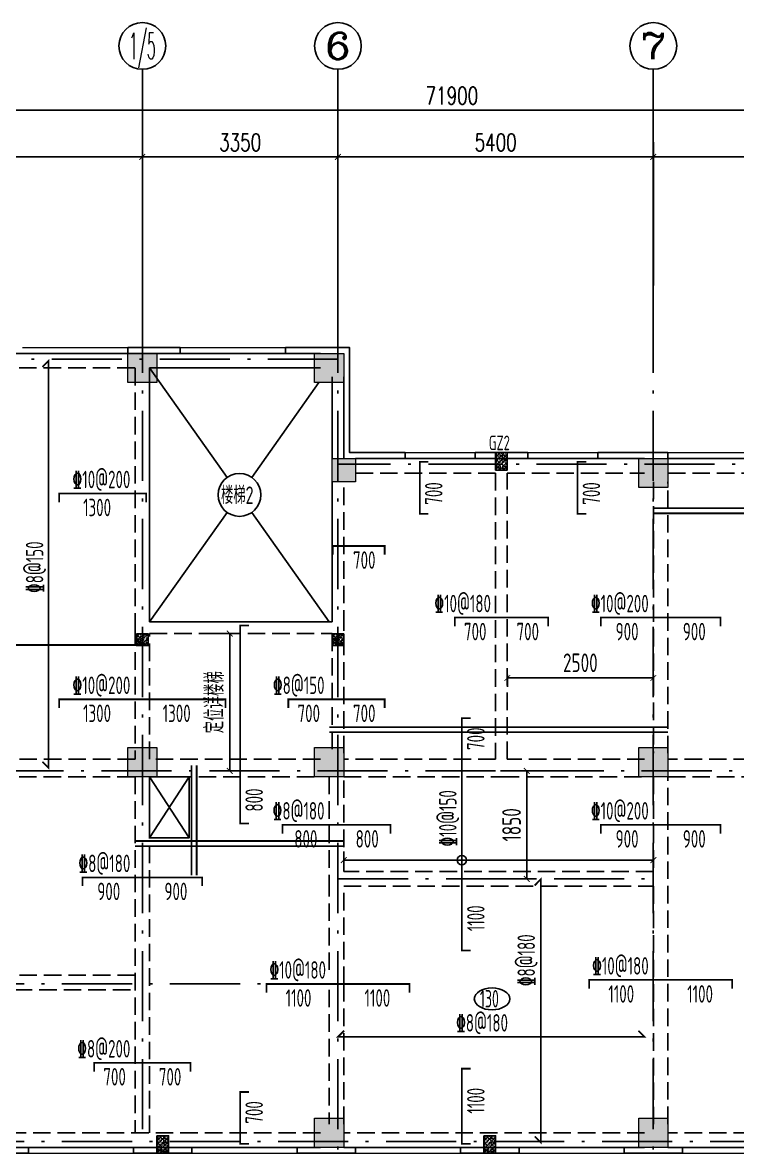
# Model space of a CAD drawing. Extents: x 169490 to 7584583, y -2399407 to 1374371.
# Drawn here: x 636596 to 648835, y 660840 to 680206 of the extents above; entities that cross this region are included whole.
import ezdxf
from ezdxf.enums import TextEntityAlignment as Align

# ---------------------------------------------------------------- set-up
doc = ezdxf.new("R2010")
doc.units = 0
doc.header["$LTSCALE"] = 100
for name, pattern in [('CENTER', [8, 5, -1, 1, -1]), ('D3轴线点划线', [18.5, 12, -3, 0.5, -3]), ('H3普通虚线', [4.2, 3, -1.2])]:
    doc.linetypes.add(name, pattern=pattern)
doc.layers.get('0').update_dxf_attribs({"linetype": 'CONTINUOUS'})
doc.layers.get('DEFPOINTS').update_dxf_attribs({"linetype": 'CONTINUOUS'})
for name, color, linetype in [('AXIS', 3, 'CONTINUOUS'), ('AXIS_TEXT', 4, 'CONTINUOUS'), ('C-AXIS(轴号)', 3, 'CONTINUOUS'), ('C-AXIS-T(字)', 7, 'CONTINUOUS'), ('C-DOTE', 8, 'D3轴线点划线'), ('FSK_FREIN', 2, 'CONTINUOUS'), ('FSK_FTEXT', 4, 'CONTINUOUS'), ('FSK_ZREIN', 1, 'CONTINUOUS'), ('FSK_ZTEXT', 3, 'CONTINUOUS'), ('GJ', 6, 'CONTINUOUS'), ('GZ', 220, 'CENTER'), ('S-BEAM-LINE1', 4, 'CONTINUOUS'), ('S-BEAM-LINE2', 4, 'H3普通虚线'), ('S-COLU-HATCH', 251, 'CONTINUOUS'), ('S-SLAB-DIM', 92, 'CONTINUOUS'), ('S-SLAB-HOLE', 155, 'CONTINUOUS'), ('S-SLAB-RBAR', 1, 'CONTINUOUS'), ('板厚度', 2, 'CONTINUOUS'), ('线脚', 30, 'CONTINUOUS')]:
    doc.layers.add(name, color=color, linetype=linetype)
doc.layers.add('S-COLU-LINE1', color=6, linetype='CONTINUOUS', lineweight=18)
doc.layers.add('平面-看线', color=45, linetype='CONTINUOUS', lineweight=15)
doc.styles.add('_TCH_AXIS', font='COMPLEX', dxfattribs={"bigfont": 'GBCBIG'})
doc.styles.add('_TCH_DIM_T3', font='SIMPLEX.shx', dxfattribs={"width": 0.705882, "bigfont": 'GBCBIG.shx'})
doc.styles.add('BW_Rein', font='Tssdeng.shx', dxfattribs={"width": 0.7, "bigfont": 'hztxt.shx'})
doc.styles.add('COMPLEX', font='COMPLEX')
doc.styles.add('TSSD_Bold', font='tssdeng2.shx', dxfattribs={"width": 0.7, "bigfont": 'china.shx'})
doc.styles.add('TSSD_Dimension', font='Tssdeng.shx', dxfattribs={"width": 0.7, "bigfont": 'tssdchn.shx'})
doc.styles.add('TSSD_REIN', font='tssdeng.shx', dxfattribs={"width": 0.7, "bigfont": 'hztxt.shx'})
doc.dimstyles.new('_TCH_ARCH&&100', dxfattribs={"dimtxt": 297.5, "dimasz": 100, "dimexe": 250, "dimexo": 300, "dimgap": 100, "dimtad": 1, "dimdec": 0, "dimzin": 0, "dimdsep": 46, "dimtxsty": '_TCH_DIM_T3', "dimblk": 'ARCHTICK', "dimcen": 0.09, "dimclrt": 7, "dimazin": 2, "dimtfac": 1, "dimtdec": 0, "dimtix": 1, "dimtmove": 2, "dimatfit": 3, "dimfxl": 1, "dimtolj": 1, "dimtzin": 0, "dimarcsym": 0})
doc.dimstyles.new('TSSD_100_100$0', dxfattribs={"dimtxt": 320, "dimasz": 100, "dimexe": 150, "dimexo": 150, "dimgap": 100, "dimtad": 1, "dimdec": 0, "dimzin": 0, "dimdsep": 46, "dimtxsty": 'TSSD_Dimension', "dimblk": 'ARCHTICK', "dimcen": 0, "dimclrt": 7, "dimadec": 1, "dimazin": 0, "dimtfac": 1, "dimtdec": 0, "dimtix": 1, "dimtmove": 2, "dimatfit": 3, "dimldrblk": '_TSDBK', "dimfxl": 1, "dimtolj": 1, "dimtzin": 0, "dimarcsym": 0})

# ---------------------------------------------------------------- blocks, each defined once
blk = doc.blocks.new('_ARCHTICK')
at = {"const_width": 0.15}
blk.add_lwpolyline([(-0.5, -0.5), (0.5, 0.5)], dxfattribs=at)
blk = doc.blocks.new('*D1370')
at = {"layer": 'AXIS', "color": 0, "lineweight": -2, "transparency": 16777216}
for p, q in [((607996, 675706), (607996, 678956)), ((679896, 675706), (679896, 678956)), ((607996, 678706), (679896, 678706))]:
    blk.add_line(p, q, dxfattribs=at)
at = {"layer": 'DEFPOINTS', "color": 0, "transparency": 16777216}
for p in [(679896, 678706), (607996, 675406), (679896, 675406)]:
    blk.add_point(p, dxfattribs=at)
at = {"layer": 'AXIS', "color": 0, "lineweight": -2, "transparency": 16777216, "xscale": 100, "yscale": 100, "zscale": 100, "rotation": 180}
blk.add_blockref('_ARCHTICK', (607996, 678706), dxfattribs=at)
at = {"layer": 'AXIS', "color": 0, "lineweight": -2, "transparency": 16777216, "xscale": 100, "yscale": 100, "zscale": 100}
blk.add_blockref('_ARCHTICK', (679896, 678706), dxfattribs=at)
at = {"layer": 'AXIS', "color": 7, "transparency": 16777216, "insert": (643946, 678955), "char_height": 297.5, "attachment_point": 5, "style": '_TCH_DIM_T3'}
blk.add_mtext('\\A1;71900', dxfattribs=at)
blk = doc.blocks.new('*D1375')
at = {"layer": 'AXIS', "color": 0, "lineweight": -2, "transparency": 16777216}
for p, q in [((633396, 675706), (633396, 678156)), ((638646, 675706), (638646, 678156)), ((633396, 677906), (638646, 677906))]:
    blk.add_line(p, q, dxfattribs=at)
at = {"layer": 'DEFPOINTS', "color": 0, "transparency": 16777216}
for p in [(638646, 677906), (633396, 675406), (638646, 675406)]:
    blk.add_point(p, dxfattribs=at)
at = {"layer": 'AXIS', "color": 0, "lineweight": -2, "transparency": 16777216, "xscale": 100, "yscale": 100, "zscale": 100, "rotation": 180}
blk.add_blockref('_ARCHTICK', (633396, 677906), dxfattribs=at)
at = {"layer": 'AXIS', "color": 0, "lineweight": -2, "transparency": 16777216, "xscale": 100, "yscale": 100, "zscale": 100}
blk.add_blockref('_ARCHTICK', (638646, 677906), dxfattribs=at)
at = {"layer": 'AXIS', "color": 7, "transparency": 16777216, "insert": (636021, 678155), "char_height": 297.5, "attachment_point": 5, "style": '_TCH_DIM_T3'}
blk.add_mtext('\\A1;5250', dxfattribs=at)
blk = doc.blocks.new('*D1376')
at = {"layer": 'AXIS', "color": 0, "lineweight": -2, "transparency": 16777216}
for p, q in [((638646, 675706), (638646, 678156)), ((641996, 675706), (641996, 678156)), ((638646, 677906), (641996, 677906))]:
    blk.add_line(p, q, dxfattribs=at)
at = {"layer": 'DEFPOINTS', "color": 0, "transparency": 16777216}
for p in [(641996, 677906), (638646, 675406), (641996, 675406)]:
    blk.add_point(p, dxfattribs=at)
at = {"layer": 'AXIS', "color": 0, "lineweight": -2, "transparency": 16777216, "xscale": 100, "yscale": 100, "zscale": 100, "rotation": 180}
blk.add_blockref('_ARCHTICK', (638646, 677906), dxfattribs=at)
at = {"layer": 'AXIS', "color": 0, "lineweight": -2, "transparency": 16777216, "xscale": 100, "yscale": 100, "zscale": 100}
blk.add_blockref('_ARCHTICK', (641996, 677906), dxfattribs=at)
at = {"layer": 'AXIS', "color": 7, "transparency": 16777216, "insert": (640321, 678155), "char_height": 297.5, "attachment_point": 5, "style": '_TCH_DIM_T3'}
blk.add_mtext('\\A1;3350', dxfattribs=at)
blk = doc.blocks.new('*D1377')
at = {"layer": 'AXIS', "color": 0, "lineweight": -2, "transparency": 16777216}
for p, q in [((641996, 675706), (641996, 678156)), ((647396, 675706), (647396, 678156)), ((641996, 677906), (647396, 677906))]:
    blk.add_line(p, q, dxfattribs=at)
at = {"layer": 'DEFPOINTS', "color": 0, "transparency": 16777216}
for p in [(647396, 677906), (641996, 675406), (647396, 675406)]:
    blk.add_point(p, dxfattribs=at)
at = {"layer": 'AXIS', "color": 0, "lineweight": -2, "transparency": 16777216, "xscale": 100, "yscale": 100, "zscale": 100, "rotation": 180}
blk.add_blockref('_ARCHTICK', (641996, 677906), dxfattribs=at)
at = {"layer": 'AXIS', "color": 0, "lineweight": -2, "transparency": 16777216, "xscale": 100, "yscale": 100, "zscale": 100}
blk.add_blockref('_ARCHTICK', (647396, 677906), dxfattribs=at)
at = {"layer": 'AXIS', "color": 7, "transparency": 16777216, "insert": (644696, 678155), "char_height": 297.5, "attachment_point": 5, "style": '_TCH_DIM_T3'}
blk.add_mtext('\\A1;5400', dxfattribs=at)
blk = doc.blocks.new('*D1378')
at = {"layer": 'AXIS', "color": 0, "lineweight": -2, "transparency": 16777216}
for p, q in [((647396, 675706), (647396, 678156)), ((655196, 675706), (655196, 678156)), ((647396, 677906), (655196, 677906))]:
    blk.add_line(p, q, dxfattribs=at)
at = {"layer": 'DEFPOINTS', "color": 0, "transparency": 16777216}
for p in [(655196, 677906), (647396, 675406), (655196, 675406)]:
    blk.add_point(p, dxfattribs=at)
at = {"layer": 'AXIS', "color": 0, "lineweight": -2, "transparency": 16777216, "xscale": 100, "yscale": 100, "zscale": 100, "rotation": 180}
blk.add_blockref('_ARCHTICK', (647396, 677906), dxfattribs=at)
at = {"layer": 'AXIS', "color": 0, "lineweight": -2, "transparency": 16777216, "xscale": 100, "yscale": 100, "zscale": 100}
blk.add_blockref('_ARCHTICK', (655196, 677906), dxfattribs=at)
at = {"layer": 'AXIS', "color": 7, "transparency": 16777216, "insert": (651296, 678155), "char_height": 297.5, "attachment_point": 5, "style": '_TCH_DIM_T3'}
blk.add_mtext('\\A1;7800', dxfattribs=at)
blk = doc.blocks.new('_AXISO')
blk.add_circle((0, 0), 0.5)
at = {"layer": 'AXIS_TEXT', "style": 'COMPLEX', "width": 1.041667}
blk.add_attdef('A', text='', height=0.56, dxfattribs=at).set_placement((-0.25, -0.28), (0.25, -0.28), align=Align.FIT)
blk = doc.blocks.new('*D1401')
at = {"layer": 'DEFPOINTS', "color": 0, "transparency": 16777216}
for p in [(647396, 665863), (642096, 665667), (647396, 665667)]:
    blk.add_point(p, dxfattribs=at)
at = {"layer": 'FSK_FREIN', "color": 0, "lineweight": -2, "transparency": 16777216}
for p, q in [((642096, 665817), (642096, 666013)), ((647396, 665817), (647396, 666013)), ((642096, 665863), (647396, 665863))]:
    blk.add_line(p, q, dxfattribs=at)
at = {"layer": 'FSK_FREIN', "color": 0, "lineweight": -2, "transparency": 16777216, "xscale": 100, "yscale": 100, "zscale": 100, "rotation": 180}
blk.add_blockref('_ARCHTICK', (642096, 665863), dxfattribs=at)
at = {"layer": 'FSK_FREIN', "color": 0, "lineweight": -2, "transparency": 16777216, "xscale": 100, "yscale": 100, "zscale": 100}
blk.add_blockref('_ARCHTICK', (647396, 665863), dxfattribs=at)
blk = doc.blocks.new('_TSDBK')
blk.add_line((-1, 0), (0, 0))
at = {"const_width": 0.5}
blk.add_lwpolyline([(-0.7, -0.7), (0.7, 0.7)], dxfattribs=at)
blk = doc.blocks.new('*D1402')
at = {"layer": 'DEFPOINTS', "color": 0, "ltscale": 10, "transparency": 16777216}
for p in [(644629, 667392), (645228, 667392), (644629, 665542)]:
    blk.add_point(p, dxfattribs=at)
at = {"layer": 'S-SLAB-DIM', "color": 0, "lineweight": -2, "ltscale": 10, "transparency": 16777216}
for p, q in [((644779, 667392), (645378, 667392)), ((645228, 665542), (645228, 667392)), ((644779, 665542), (645378, 665542))]:
    blk.add_line(p, q, dxfattribs=at)
at = {"layer": 'S-SLAB-DIM', "color": 0, "lineweight": -2, "ltscale": 10, "transparency": 16777216, "xscale": 100, "yscale": 100, "zscale": 100}
for p, rotation in [((645228, 667392), 90), ((645228, 665542), 270)]:
    blk.add_blockref('_ARCHTICK', p, dxfattribs=dict(at, rotation=rotation))
at = {"layer": 'S-SLAB-DIM', "color": 7, "ltscale": 10, "transparency": 16777216, "insert": (644968, 666467), "char_height": 320, "attachment_point": 5, "rotation": 90, "style": 'TSSD_Dimension'}
blk.add_mtext('\\A1;1850', dxfattribs=at)
blk = doc.blocks.new('*D1403')
at = {"layer": 'DEFPOINTS', "color": 0, "ltscale": 10, "transparency": 16777216}
for p in [(644896, 669185), (647396, 669185), (647396, 668982)]:
    blk.add_point(p, dxfattribs=at)
at = {"layer": 'S-SLAB-DIM', "color": 0, "lineweight": -2, "ltscale": 10, "transparency": 16777216}
for p, q in [((644896, 669035), (644896, 668832)), ((644896, 668982), (647396, 668982)), ((647396, 669035), (647396, 668832))]:
    blk.add_line(p, q, dxfattribs=at)
at = {"layer": 'S-SLAB-DIM', "color": 0, "lineweight": -2, "ltscale": 10, "transparency": 16777216, "xscale": 100, "yscale": 100, "zscale": 100, "rotation": 180}
blk.add_blockref('_ARCHTICK', (644896, 668982), dxfattribs=at)
at = {"layer": 'S-SLAB-DIM', "color": 0, "lineweight": -2, "ltscale": 10, "transparency": 16777216, "xscale": 100, "yscale": 100, "zscale": 100}
blk.add_blockref('_ARCHTICK', (647396, 668982), dxfattribs=at)
at = {"layer": 'S-SLAB-DIM', "color": 7, "ltscale": 10, "transparency": 16777216, "insert": (646146, 669242), "char_height": 320, "attachment_point": 5, "style": 'TSSD_Dimension'}
blk.add_mtext('\\A1;2500', dxfattribs=at)
blk = doc.blocks.new('*D1412')
at = {"layer": 'DEFPOINTS', "color": 0, "ltscale": 10, "transparency": 16777216}
for p in [(639685, 669742), (639685, 667392), (640142, 667392)]:
    blk.add_point(p, dxfattribs=at)
at = {"layer": 'S-SLAB-DIM', "color": 0, "lineweight": -2, "ltscale": 10, "transparency": 16777216}
for p, q in [((639835, 669742), (640292, 669742)), ((640142, 669742), (640142, 667392)), ((639835, 667392), (640292, 667392))]:
    blk.add_line(p, q, dxfattribs=at)
at = {"layer": 'S-SLAB-DIM', "color": 0, "lineweight": -2, "ltscale": 10, "transparency": 16777216, "xscale": 100, "yscale": 100, "zscale": 100}
for p, rotation in [((640142, 669742), 90), ((640142, 667392), 270)]:
    blk.add_blockref('_ARCHTICK', p, dxfattribs=dict(at, rotation=rotation))
at = {"layer": 'S-SLAB-DIM', "color": 7, "ltscale": 10, "transparency": 16777216, "insert": (639882, 668567), "char_height": 320, "attachment_point": 5, "rotation": 90, "style": 'TSSD_Dimension'}
blk.add_mtext('\\A1;定位详楼梯', dxfattribs=at)

msp = doc.modelspace()

# ---------------------------------------------------------------- hatches: boundary and pattern name
at = {"layer": 'GZ', "linetype": 'ByBlock'}
h = msp.add_hatch(dxfattribs=at)
h.set_pattern_fill('ARMORED', color=2, scale=10, style=0)
h.set_pattern_definition([(50, (-999926.12, 1150447.05), (71.7260183, -6.2752135), [7.5, -82.5]), (355, (-999926.12, 1150447.05), (-13.8751334, 75.2192134), [6, -66]), (100.4514, (-999920.144, 1150446.53), (57.8509382, 68.9439542), [6.374019, -70.1142112]), (46.1842, (-999926.12, 1150467.05), (106.724105, -16.5519014), [11.25, -123.75]), (96.6356, (-999917.23, 1150465.67), (93.4662706, 97.411787), [9.561029, -105.1713]), (351.1842, (-999926.12, 1150467.05), (93.4661945, 97.41186), [9, -99]), (21, (-999916.12, 1150462.05), (59.6907052, -40.261889), [7.5, -82.5]), (326, (-999916.12, 1150462.05), (24.3315332, 72.5150045), [6, -66]), (71.4514, (-999911.15, 1150458.696), (84.0222629, 32.2530497), [6.374019, -70.1142112]), (37.5, (-999926.122, 1150447.052), (1.21598553, 33.2893854), [0, -65.2, 0, -67, 0, -66.25]), (7.5, (-999926.12, 1150447.05), (26.30695374, 39.4411712), [0, -38.2, 0, -63.7, 0, -25.25]), (327.5, (-999948.422, 1150447.052), (53.3822436, -2.25548717), [0, -25, 0, -78, 0, -103.5]), (317.5, (-999958.42, 1150447.05), (58.3186169, 10.0104982), [0, -32.5, 0, -51.8, 0, -73.5]), (45, (-999926.12, 1150447.05), (-35.355339, 35.355339), [])])
h.paths.add_polyline_path([(644695.5, 672841.7), (644695.5, 672541.7), (644895.5, 672541.7), (644895.5, 672841.7)])
h = msp.add_hatch(dxfattribs=at)
h.set_pattern_fill('ARMORED', color=2, scale=10, style=0)
h.set_pattern_definition([(50, (-1006075.9, 1147442.05), (71.7260183, -6.2752135), [7.5, -82.5]), (355, (-1006075.9, 1147442.05), (-13.8751334, 75.2192134), [6, -66]), (100.4514, (-1006069.92, 1147441.53), (57.8509382, 68.9439542), [6.374019, -70.1142112]), (46.1842, (-1006075.9, 1147462.05), (106.724105, -16.5519014), [11.25, -123.75]), (96.6356, (-1006067, 1147460.67), (93.4662706, 97.411787), [9.561029, -105.1713]), (351.1842, (-1006075.9, 1147462.05), (93.4661945, 97.41186), [9, -99]), (21, (-1006065.9, 1147457.05), (59.6907052, -40.261889), [7.5, -82.5]), (326, (-1006065.9, 1147457.05), (24.3315332, 72.5150045), [6, -66]), (71.4514, (-1006060.924, 1147453.696), (84.0222629, 32.2530497), [6.374019, -70.1142112]), (37.5, (-1006075.898, 1147442.052), (1.21598553, 33.2893854), [0, -65.2, 0, -67, 0, -66.25]), (7.5, (-1006075.898, 1147442.05), (26.30695374, 39.4411712), [0, -38.2, 0, -63.7, 0, -25.25]), (327.5, (-1006098.198, 1147442.052), (53.3822436, -2.25548717), [0, -25, 0, -78, 0, -103.5]), (317.5, (-1006108.2, 1147442.05), (58.3186169, 10.0104982), [0, -32.5, 0, -51.8, 0, -73.5]), (45, (-1006075.9, 1147442.05), (-35.355339, 35.355339), [])])
h.paths.add_polyline_path([(638545.7, 669736.7), (638545.7, 669536.7), (638745.7, 669536.7), (638745.7, 669736.7)])
h = msp.add_hatch(dxfattribs=at)
h.set_pattern_fill('ARMORED', color=2, scale=10, style=0)
h.set_pattern_definition([(50, (-1002725.9, 1147442.05), (71.7260183, -6.2752135), [7.5, -82.5]), (355, (-1002725.9, 1147442.05), (-13.8751334, 75.2192134), [6, -66]), (100.4514, (-1002719.92, 1147441.53), (57.8509382, 68.9439542), [6.374019, -70.1142112]), (46.1842, (-1002725.9, 1147462.05), (106.724105, -16.5519014), [11.25, -123.75]), (96.6356, (-1002717, 1147460.67), (93.4662706, 97.411787), [9.561029, -105.1713]), (351.1842, (-1002725.9, 1147462.05), (93.4661945, 97.41186), [9, -99]), (21, (-1002715.9, 1147457.05), (59.6907052, -40.261889), [7.5, -82.5]), (326, (-1002715.9, 1147457.05), (24.3315332, 72.5150045), [6, -66]), (71.4514, (-1002710.924, 1147453.696), (84.0222629, 32.2530497), [6.374019, -70.1142112]), (37.5, (-1002725.898, 1147442.052), (1.21598553, 33.2893854), [0, -65.2, 0, -67, 0, -66.25]), (7.5, (-1002725.898, 1147442.05), (26.30695374, 39.4411712), [0, -38.2, 0, -63.7, 0, -25.25]), (327.5, (-1002748.198, 1147442.052), (53.3822436, -2.25548717), [0, -25, 0, -78, 0, -103.5]), (317.5, (-1002758.2, 1147442.05), (58.3186169, 10.0104982), [0, -32.5, 0, -51.8, 0, -73.5]), (45, (-1002725.9, 1147442.05), (-35.355339, 35.355339), [])])
h.paths.add_polyline_path([(641895.7, 669736.7), (641895.7, 669536.7), (642095.7, 669536.7), (642095.7, 669736.7)])
h = msp.add_hatch(dxfattribs=at)
h.set_pattern_fill('ARMORED', color=2, scale=10, style=0)
h.set_pattern_definition([(50, (-1005725.9, 1138747.05), (71.7260183, -6.2752135), [7.5, -82.5]), (355, (-1005725.9, 1138747.05), (-13.8751334, 75.2192134), [6, -66]), (100.4514, (-1005719.92, 1138746.53), (57.8509382, 68.9439542), [6.374019, -70.1142112]), (46.1842, (-1005725.9, 1138767.05), (106.724105, -16.5519014), [11.25, -123.75]), (96.6356, (-1005717, 1138765.67), (93.4662706, 97.411787), [9.561029, -105.1713]), (351.1842, (-1005725.9, 1138767.05), (93.4661945, 97.41186), [9, -99]), (21, (-1005715.9, 1138762.05), (59.6907052, -40.261889), [7.5, -82.5]), (326, (-1005715.9, 1138762.05), (24.3315332, 72.5150045), [6, -66]), (71.4514, (-1005710.924, 1138758.696), (84.0222629, 32.2530497), [6.374019, -70.1142112]), (37.5, (-1005725.898, 1138747.052), (1.21598553, 33.2893854), [0, -65.2, 0, -67, 0, -66.25]), (7.5, (-1005725.898, 1138747.05), (26.30695374, 39.4411712), [0, -38.2, 0, -63.7, 0, -25.25]), (327.5, (-1005748.198, 1138747.052), (53.3822436, -2.25548717), [0, -25, 0, -78, 0, -103.5]), (317.5, (-1005758.2, 1138747.05), (58.3186169, 10.0104982), [0, -32.5, 0, -51.8, 0, -73.5]), (45, (-1005725.9, 1138747.05), (-35.355339, 35.355339), [])])
h.paths.add_polyline_path([(638895.7, 661141.7), (638895.7, 660841.7), (639095.7, 660841.7), (639095.7, 661141.7)])
h = msp.add_hatch(dxfattribs=at)
h.set_pattern_fill('ARMORED', color=2, scale=10, style=0)
h.set_pattern_definition([(50, (-1000125.9, 1138747.05), (71.7260183, -6.2752135), [7.5, -82.5]), (355, (-1000125.9, 1138747.05), (-13.8751334, 75.2192134), [6, -66]), (100.4514, (-1000119.92, 1138746.53), (57.8509382, 68.9439542), [6.374019, -70.1142112]), (46.1842, (-1000125.9, 1138767.05), (106.724105, -16.5519014), [11.25, -123.75]), (96.6356, (-1000117, 1138765.67), (93.4662706, 97.411787), [9.561029, -105.1713]), (351.1842, (-1000125.9, 1138767.05), (93.4661945, 97.41186), [9, -99]), (21, (-1000115.9, 1138762.05), (59.6907052, -40.261889), [7.5, -82.5]), (326, (-1000115.9, 1138762.05), (24.3315332, 72.5150045), [6, -66]), (71.4514, (-1000110.924, 1138758.696), (84.0222629, 32.2530497), [6.374019, -70.1142112]), (37.5, (-1000125.898, 1138747.052), (1.21598553, 33.2893854), [0, -65.2, 0, -67, 0, -66.25]), (7.5, (-1000125.898, 1138747.05), (26.30695374, 39.4411712), [0, -38.2, 0, -63.7, 0, -25.25]), (327.5, (-1000148.198, 1138747.052), (53.3822436, -2.25548717), [0, -25, 0, -78, 0, -103.5]), (317.5, (-1000158.2, 1138747.05), (58.3186169, 10.0104982), [0, -32.5, 0, -51.8, 0, -73.5]), (45, (-1000125.9, 1138747.05), (-35.355339, 35.355339), [])])
h.paths.add_polyline_path([(644495.7, 661141.7), (644495.7, 660841.7), (644695.7, 660841.7), (644695.7, 661141.7)])
at = {"layer": 'S-COLU-HATCH', "ltscale": 10}
h = msp.add_hatch(color=256, dxfattribs=at)
h.dxf.hatch_style = 1
h.paths.add_polyline_path([(638395.7, 674541.7), (638895.7, 674541.7), (638895.7, 674041.7), (638395.7, 674041.7)])
h = msp.add_hatch(color=256, dxfattribs=at)
h.dxf.hatch_style = 1
h.paths.add_polyline_path([(641595.7, 674541.7), (642095.7, 674541.7), (642095.7, 674041.7), (641595.7, 674041.7)])
h = msp.add_hatch(color=256, dxfattribs=at)
h.dxf.hatch_style = 1
h.paths.add_polyline_path([(641895.7, 672741.7), (642295.7, 672741.7), (642295.7, 672341.7), (641895.7, 672341.7)])
h = msp.add_hatch(color=256, dxfattribs=at)
h.dxf.hatch_style = 1
h.paths.add_polyline_path([(647145.7, 672741.7), (647645.7, 672741.7), (647645.7, 672241.7), (647145.7, 672241.7)])
h = msp.add_hatch(color=256, dxfattribs=at)
h.dxf.hatch_style = 1
h.paths.add_polyline_path([(638395.7, 667791.7), (638895.7, 667791.7), (638895.7, 667291.7), (638395.7, 667291.7)])
h = msp.add_hatch(color=256, dxfattribs=at)
h.dxf.hatch_style = 1
h.paths.add_polyline_path([(638395.7, 667791.7), (638895.7, 667791.7), (638895.7, 667291.7), (638395.7, 667291.7)])
h = msp.add_hatch(color=256, dxfattribs=at)
h.dxf.hatch_style = 1
h.paths.add_polyline_path([(641595.7, 667791.7), (642095.7, 667791.7), (642095.7, 667291.7), (641595.7, 667291.7)])
h = msp.add_hatch(color=256, dxfattribs=at)
h.dxf.hatch_style = 1
h.paths.add_polyline_path([(641595.7, 667791.7), (642095.7, 667791.7), (642095.7, 667291.7), (641595.7, 667291.7)])
h = msp.add_hatch(color=256, dxfattribs=at)
h.dxf.hatch_style = 1
h.paths.add_polyline_path([(647145.7, 667791.7), (647645.7, 667791.7), (647645.7, 667291.7), (647145.7, 667291.7)])
h = msp.add_hatch(color=256, dxfattribs=at)
h.dxf.hatch_style = 1
h.paths.add_polyline_path([(641595.7, 661441.7), (642095.7, 661441.7), (642095.7, 660941.7), (641595.7, 660941.7)])
h = msp.add_hatch(color=256, dxfattribs=at)
h.dxf.hatch_style = 1
h.paths.add_polyline_path([(647145.7, 661441.7), (647645.7, 661441.7), (647645.7, 660941.7), (647145.7, 660941.7)])

# ---------------------------------------------------------------- linework, layer by layer
at = {"layer": 'C-AXIS(轴号)'}
for p, q in [((638645.7, 675405.9), (638645.7, 679405.9)), ((641995.7, 675405.9), (641995.7, 679405.9)), ((647395.7, 675405.9), (647395.7, 679405.9))]:
    msp.add_line(p, q, dxfattribs=at)
at = {"layer": 'C-DOTE'}
for p, q in [((638645.7, 675405.9), (638645.7, 661041.7)), ((641995.7, 675405.9), (641995.7, 658841.9)), ((647395.7, 675405.9), (647395.7, 658841.9)), ((641995.7, 674441.7), (605819.4, 674441.7)), ((683595.7, 672641.7), (641995.7, 672641.7)), ((624995.7, 667391.7), (683595.7, 667391.7)), ((641995.7, 665541.7), (647396.7, 665541.7)), ((605819.4, 663741.7), (641995.7, 663741.7)), ((605819.4, 661041.7), (683595.7, 661041.7))]:
    msp.add_line(p, q, dxfattribs=at)
at = {"layer": 'FSK_FREIN', "color": 1, "const_width": 30}
for points in [[(643545.8, 671791.7), (643395.8, 671791.7), (643395.8, 672681.7), (643545.8, 672681.7)], [(646245.8, 671791.7), (646095.8, 671791.7), (646095.8, 672681.7), (646245.8, 672681.7)], [(637220.7, 671991.8), (637220.7, 672141.8), (638710.7, 672141.8), (638710.7, 671991.8)], [(641905.7, 671091.8), (641905.7, 671241.8), (642795.7, 671241.8), (642795.7, 671091.8)], [(640470.8, 666491.7), (640320.8, 666491.7), (640320.8, 669881.7), (640470.8, 669881.7)], [(643995.7, 669866.8), (643995.7, 670016.8), (645595.7, 670016.8), (645595.7, 669866.8)], [(646496.7, 669866.8), (646496.7, 670016.8), (648546.7, 670016.8), (648546.7, 669866.8)], [(637220.7, 668466.8), (637220.7, 668616.8), (640070.7, 668616.8), (640070.7, 668466.8)], [(641145.7, 668466.8), (641145.7, 668616.8), (642795.7, 668616.8), (642795.7, 668466.8)], [(644266.3, 664316.7), (644116.3, 664316.7), (644116.3, 668291.7), (644266.3, 668291.7)], [(641045.7, 666316.8), (641045.7, 666466.8), (642895.7, 666466.8), (642895.7, 666316.8)], [(646496.7, 666316.8), (646496.7, 666466.8), (648546.7, 666466.8), (648546.7, 666316.8)], [(637620.7, 665416.8), (637620.7, 665566.8), (639670.7, 665566.8), (639670.7, 665416.8)], [(640770.7, 663591.7), (640770.7, 663741.7), (643220.7, 663741.7), (643220.7, 663591.7)], [(646296.7, 663661.2), (646296.7, 663811.2), (648746.7, 663811.2), (648746.7, 663661.2)], [(637820.7, 662241.8), (637820.7, 662391.8), (639470.7, 662391.8), (639470.7, 662241.8)], [(644266.3, 661001.7), (644116.3, 661001.7), (644116.3, 662291.7), (644266.3, 662291.7)], [(640470.8, 661001.7), (640320.8, 661001.7), (640320.8, 661891.7), (640470.8, 661891.7)]]:
    msp.add_lwpolyline(points, dxfattribs=at)
at = {"layer": 'FSK_FREIN', "color": 1}
msp.add_circle((644116.3, 665862.8), 79.4, dxfattribs=at)
at = {"layer": 'FSK_ZREIN', "const_width": 30}
for points in [[(636935, 667547.8), (637041, 667441.7), (637041, 674416.7), (636935, 674310.7)], [(633501.8, 669652.7), (633395.7, 669546.6), (638645.7, 669546.6), (638539.7, 669652.7)]]:
    msp.add_lwpolyline(points, dxfattribs=at)
at = {"layer": 'GJ', "color": 6, "const_width": 30}
for points in [[(651420.7, 671889.9), (647395.7, 671889.9)], [(651420.7, 671801.5), (647395.7, 671801.5)], [(647645.7, 668141.7), (641845.7, 668141.7)], [(647645.7, 668053.4), (641845.7, 668053.4)], [(639487.7, 665601.5), (639487.7, 667487.7)], [(639576.1, 665601.5), (639576.1, 667487.7)], [(642095.7, 666189.9), (638520.7, 666189.9)], [(642095.7, 666101.5), (638520.7, 666101.5)]]:
    msp.add_lwpolyline(points, dxfattribs=at)
at = {"layer": 'GZ', "color": 2, "linetype": 'ByBlock'}
for points in [[(644695.5, 672841.7), (644895.5, 672841.7), (644895.5, 672541.7), (644695.5, 672541.7)], [(638545.7, 669736.7), (638745.7, 669736.7), (638745.7, 669536.7), (638545.7, 669536.7)], [(641895.7, 669736.7), (642095.7, 669736.7), (642095.7, 669536.7), (641895.7, 669536.7)], [(638895.7, 661141.7), (639095.7, 661141.7), (639095.7, 660841.7), (638895.7, 660841.7)], [(644495.7, 661141.7), (644695.7, 661141.7), (644695.7, 660841.7), (644495.7, 660841.7)]]:
    msp.add_lwpolyline(points, close=True, dxfattribs=at)
at = {"layer": 'S-BEAM-LINE1'}
for p, q in [((638645.7, 674541.7), (633595.7, 674541.7)), ((641695.7, 674541.7), (638645.7, 674541.7)), ((638770.7, 674291.7), (641695.7, 674291.7)), ((638770.7, 669941.7), (638770.7, 674291.7)), ((641895.7, 674141.7), (641895.7, 672741.7)), ((642095.7, 672741.7), (642095.7, 674141.7)), ((644795.7, 672741.7), (642295.7, 672741.7)), ((647245.7, 672741.7), (644795.7, 672741.7)), ((651295.7, 672741.7), (647645.7, 672741.7)), ((641895.7, 672341.7), (641895.7, 669941.7)), ((641895.7, 669941.7), (638770.7, 669941.7)), ((633595.7, 660941.7), (641695.7, 660941.7)), ((642095.7, 660941.7), (647245.7, 660941.7)), ((647645.7, 660941.7), (651295.7, 660941.7))]:
    msp.add_line(p, q, dxfattribs=at)
at = {"layer": 'S-BEAM-LINE2'}
for p, q in [((633595.7, 674291.7), (638520.7, 674291.7)), ((638520.7, 674291.7), (638520.7, 669841.7)), ((642295.7, 672491.7), (644695.7, 672491.7)), ((644695.7, 672491.7), (644695.7, 667591.7)), ((644895.7, 667591.7), (644895.7, 672491.7)), ((644895.7, 672491.7), (647245.7, 672491.7)), ((647645.7, 672491.7), (651170.7, 672491.7)), ((642095.7, 669841.7), (642095.7, 672341.7)), ((647396.7, 672341.7), (647396.7, 667691.7)), ((647646.7, 667691.7), (647646.7, 672341.7)), ((638520.7, 669841.7), (638520.7, 667591.7)), ((638770.7, 667591.7), (638770.7, 669741.7)), ((638770.7, 669741.7), (641895.7, 669741.7)), ((641895.7, 669741.7), (641895.7, 667691.7)), ((642095.7, 667691.7), (642095.7, 669841.7)), ((638520.7, 667591.7), (633595.7, 667591.7)), ((641695.7, 667591.7), (638770.7, 667591.7)), ((644695.7, 667591.7), (642095.7, 667591.7)), ((647245.7, 667591.7), (644895.7, 667591.7)), ((651170.7, 667591.7), (647645.7, 667591.7)), ((633595.7, 667291.7), (638520.7, 667291.7)), ((638520.7, 667291.7), (638520.7, 661191.7)), ((638770.7, 667291.7), (641695.7, 667291.7)), ((638770.7, 661191.7), (638770.7, 667291.7)), ((641845.7, 667291.7), (641845.7, 665541.7)), ((642095.7, 665666.7), (642095.7, 667291.7)), ((642095.7, 667291.7), (644795.7, 667291.7)), ((644795.7, 667291.7), (647245.7, 667291.7)), ((647396.7, 667291.7), (647396.7, 665666.7)), ((647645.7, 667291.7), (651170.7, 667291.7)), ((647646.7, 665541.7), (647646.7, 667291.7)), ((647396.7, 665666.7), (642095.7, 665666.7)), ((641845.7, 665541.7), (641845.7, 663891.7)), ((642095.7, 665416.7), (647396.7, 665416.7)), ((642095.7, 663741.7), (642095.7, 665416.7)), ((647396.7, 665416.7), (647396.7, 661341.7)), ((647646.7, 661341.7), (647646.7, 665541.7)), ((638520.7, 663891.7), (633520.7, 663891.7)), ((642095.7, 661341.7), (642095.7, 663741.7)), ((633520.7, 663641.7), (638520.7, 663641.7)), ((641845.7, 663641.7), (641845.7, 661341.7)), ((641695.7, 661191.7), (633595.7, 661191.7)), ((647245.7, 661191.7), (642095.7, 661191.7)), ((651170.7, 661191.7), (647645.7, 661191.7))]:
    msp.add_line(p, q, dxfattribs=at)
at = {"layer": 'S-COLU-LINE1'}
for points in [[(638395.7, 674541.7), (638895.7, 674541.7), (638895.7, 674041.7), (638395.7, 674041.7)], [(641595.7, 674541.7), (642095.7, 674541.7), (642095.7, 674041.7), (641595.7, 674041.7)], [(641895.7, 672741.7), (642295.7, 672741.7), (642295.7, 672341.7), (641895.7, 672341.7)], [(647145.7, 672741.7), (647645.7, 672741.7), (647645.7, 672241.7), (647145.7, 672241.7)], [(638395.7, 667791.7), (638895.7, 667791.7), (638895.7, 667291.7), (638395.7, 667291.7)], [(638395.7, 667791.7), (638895.7, 667791.7), (638895.7, 667291.7), (638395.7, 667291.7)], [(641595.7, 667791.7), (642095.7, 667791.7), (642095.7, 667291.7), (641595.7, 667291.7)], [(641595.7, 667791.7), (642095.7, 667791.7), (642095.7, 667291.7), (641595.7, 667291.7)], [(647145.7, 667791.7), (647645.7, 667791.7), (647645.7, 667291.7), (647145.7, 667291.7)], [(641595.7, 661441.7), (642095.7, 661441.7), (642095.7, 660941.7), (641595.7, 660941.7)], [(647145.7, 661441.7), (647645.7, 661441.7), (647645.7, 660941.7), (647145.7, 660941.7)]]:
    msp.add_lwpolyline(points, close=True, dxfattribs=at)
at = {"layer": 'S-SLAB-HOLE'}
for p, q in [((638770.7, 674291.7), (640096.6, 672416.1)), ((640519.8, 672416.1), (641669, 674041.7)), ((638770.7, 669941.7), (640096.6, 671817.4)), ((640519.8, 671817.4), (641845.7, 669941.7)), ((638770.7, 666241.7), (639445.5, 667291.7)), ((638770.7, 667291.7), (639445.5, 666241.7))]:
    msp.add_line(p, q, dxfattribs=at)
msp.add_lwpolyline([(639445.5, 667291.7), (638770.7, 667291.7), (638770.7, 666241.7), (639445.5, 666241.7)], close=True, dxfattribs=at)
msp.add_circle((640308.2, 672116.7), 366.5, dxfattribs=at)
at = {"layer": 'S-SLAB-RBAR', "const_width": 30}
for points in [[(645363.4, 661131.7), (645469.4, 661025.7), (645469.4, 665534.9), (645363.4, 665428.8)], [(642101.8, 662941.5), (641995.7, 662835.4), (647245.7, 662835.4), (647139.7, 662941.5)]]:
    msp.add_lwpolyline(points, dxfattribs=at)
at = {"layer": '平面-看线'}
for points in [[(636595.7, 674641.7), (638395.7, 674641.7)], [(639295.7, 674641.7), (641095.7, 674641.7)], [(643145.3, 672841.7), (644345.3, 672841.7)], [(645245.7, 672841.7), (646445.7, 672841.7)], [(647645.7, 672841.7), (649445.7, 672841.7)], [(636695.7, 660841.7), (638495.7, 660841.7)], [(639495.7, 660841.7), (641295.7, 660841.7)], [(642295.7, 660841.7), (644095.7, 660841.7)], [(645095.7, 660841.7), (646895.7, 660841.7)], [(647895.7, 660841.7), (649695.7, 660841.7)]]:
    msp.add_lwpolyline(points, dxfattribs=at)
at = {"layer": '板厚度', "extrusion": (0, 0, -1)}
msp.add_ellipse((644633.9, 663486.4), major_axis=(303.3, 0), ratio=0.6210538, dxfattribs=at)
at = {"layer": '线脚', "color": 10}
msp.add_lwpolyline([(638395.7, 674641.7), (639295.7, 674641.7), (639295.7, 674541.7), (638395.7, 674541.7)], close=True, dxfattribs=at)
for points in [[(641095.7, 674541.7), (641095.7, 674641.7), (642195.7, 674641.7), (642195.7, 672841.7), (643145.3, 672841.7), (643145.3, 672741.7)], [(642095.7, 674641.7), (642195.7, 674641.7), (642195.7, 672841.7), (643145.3, 672841.7), (643145.3, 672741.7)], [(644345.3, 672741.7), (644345.3, 672841.7), (645245.7, 672841.7), (645245.7, 672741.7)], [(646445.7, 672741.7), (646445.7, 672841.7), (647645.7, 672841.7), (647646.7, 672741.7)], [(635695.7, 660941.7), (635695.7, 660841.7), (636695.7, 660841.7), (636695.7, 660941.7)], [(638495.7, 660941.7), (638495.7, 660841.7), (639495.7, 660841.7), (639495.7, 660941.7)], [(641295.7, 660941.7), (641295.7, 660841.7), (642295.7, 660841.7), (642295.7, 660941.7)], [(644095.7, 660941.7), (644095.7, 660841.7), (645095.7, 660841.7), (645095.7, 660941.7)], [(646895.7, 660941.7), (646895.7, 660841.7), (647895.7, 660841.7), (647895.7, 660941.7)]]:
    msp.add_lwpolyline(points, dxfattribs=at)

# ---------------------------------------------------------------- block references
at = {"layer": 'C-AXIS(轴号)'}
ref = msp.add_blockref('_AXISO', (638645.7, 679805.9), dxfattribs=dict(at, xscale=800, yscale=800, zscale=800))
ref.add_attrib('A', '1/5', dxfattribs={"layer": 'C-AXIS-T(字)', "height": 452.55, "style": '_TCH_AXIS', "width": 0.411765}).set_placement((638419.4, 679579.6), (638872, 679579.6), align=Align.FIT)
ref = msp.add_blockref('_AXISO', (641995.7, 679805.9), dxfattribs=dict(at, xscale=800, yscale=800, zscale=800))
ref.add_attrib('A', '6', dxfattribs={"layer": 'C-AXIS-T(字)', "height": 452.5, "style": '_TCH_AXIS', "width": 1.5}).set_placement((641769.4, 679579.6), (642222, 679579.6), align=Align.FIT)
ref = msp.add_blockref('_AXISO', (647395.7, 679805.9), dxfattribs=dict(at, xscale=800, yscale=800, zscale=800))
ref.add_attrib('A', '7', dxfattribs={"layer": 'C-AXIS-T(字)', "height": 452.5, "style": '_TCH_AXIS', "width": 1.5}).set_placement((647169.4, 679579.6), (647622, 679579.6), align=Align.FIT)

# ---------------------------------------------------------------- texts
at = {"layer": 'FSK_FTEXT', "style": 'BW_Rein', "width": 0.65}
for s, p in [('%%13210@200', (638440.7, 672231.8)), ('%%13210@180', (644615.7, 670106.8)), ('%%13210@200', (647316.7, 670106.8)), ('%%13210@200', (638440.7, 668706.8)), ('%%1328@150', (641765.7, 668706.8)), ('%%1328@180', (641765.7, 666556.8)), ('%%13210@200', (647316.7, 666556.8)), ('%%1328@180', (638440.7, 665656.8)), ('%%13210@180', (647316.7, 663901.2)), ('%%13210@180', (641790.7, 663831.7)), ('%%1328@200', (638440.7, 662481.8))]:
    msp.add_text(s, height=300, dxfattribs=at).set_placement(p, align=Align.RIGHT)
for s, p in [('700', (643485.8, 672141.7)), ('700', (646185.8, 672141.7)), ('700', (644206.3, 667941.7)), ('800', (640410.8, 666891.7)), ('1100', (644206.3, 664866.7)), ('1100', (644206.3, 661741.7)), ('700', (640410.8, 661541.7))]:
    msp.add_text(s, height=300, rotation=89.99999, dxfattribs=at).set_placement(p, align=Align.TOP_CENTER)
for s, p in [('1300', (637870.7, 672051.8)), ('700', (642445.7, 671151.8)), ('700', (644345.7, 669926.8)), ('700', (645245.7, 669926.8)), ('900', (646946.7, 669926.8)), ('900', (648096.7, 669926.8)), ('1300', (637870.7, 668526.8)), ('1300', (639234.2, 668526.8)), ('700', (641495.7, 668526.8)), ('700', (642445.7, 668526.8)), ('800', (641445.7, 666376.8)), ('800', (642495.7, 666376.8)), ('900', (646946.7, 666376.8)), ('900', (648096.7, 666376.8)), ('900', (638070.7, 665476.8)), ('900', (639220.7, 665476.8)), ('1100', (646846.7, 663721.2)), ('1100', (648196.7, 663721.2)), ('1100', (641320.7, 663651.7)), ('1100', (642670.7, 663651.7)), ('700', (638170.7, 662301.8)), ('700', (639120.7, 662301.8))]:
    msp.add_text(s, height=300, dxfattribs=at).set_placement(p, align=Align.TOP_CENTER)
msp.add_text('%%13210@150', height=300, rotation=89.99999, dxfattribs=at).set_placement((644026.3, 667060.6), align=Align.RIGHT)
at = {"layer": 'FSK_ZTEXT', "style": 'BW_Rein', "width": 0.65}
msp.add_text('%%1328@150', height=300, rotation=90, dxfattribs=at).set_placement((636951, 670436.6))
msp.add_text('%%1328@180', height=300, rotation=90, dxfattribs=at).set_placement((645369.4, 664591.4), align=Align.RIGHT)
msp.add_text('%%1328@180', height=300, dxfattribs=at).set_placement((644907, 662925.4), align=Align.RIGHT)
at = {"layer": 'GZ', "color": 2, "linetype": 'ByBlock', "style": 'TSSD_REIN', "width": 0.65}
msp.add_text('GZ2', height=250, dxfattribs=at).set_placement((644579.2, 672883.4))
at = {"layer": 'S-SLAB-HOLE', "style": 'TSSD_REIN', "width": 0.7}
msp.add_text('楼梯2', height=300, dxfattribs=at).set_placement((639993.6, 671962.5))
at = {"layer": '板厚度', "style": 'TSSD_Bold', "width": 0.6}
msp.add_text('130', height=300, rotation=360, dxfattribs=at).set_placement((644426.4, 663339.3))

# ---------------------------------------------------------------- dimensions: what is measured, and where the dimension line sits
at = {"layer": 'AXIS'}
for p1, p2, distance, picture, middle in [((607995.7, 675405.9), (679895.7, 675405.9), 3300, '*D1370', (643945.7, 678954.7)), ((633395.7, 675405.9), (638645.7, 675405.9), 2500, '*D1375', (636020.7, 678154.7)), ((638645.7, 675405.9), (641995.7, 675405.9), 2500, '*D1376', (640320.7, 678154.7)), ((641995.7, 675405.9), (647395.7, 675405.9), 2500, '*D1377', (644695.7, 678154.7)), ((647395.7, 675405.9), (655195.7, 675405.9), 2500, '*D1378', (651295.7, 678154.7))]:
    dim = msp.add_aligned_dim(p1=p1, p2=p2, distance=distance, dimstyle='_TCH_ARCH&&100', dxfattribs=at)
    dim.commit()
    dim.dimension.update_dxf_attribs({"geometry": picture, "text_midpoint": middle})
at = {"layer": 'FSK_FREIN', "color": 1}
dim = msp.add_linear_dim(base=(647395.7, 665862.8), p1=(642095.7, 665666.7), p2=(647395.7, 665666.7), text=' ', dimstyle='TSSD_100_100$0', dxfattribs=at)
dim.commit()
dim.dimension.update_dxf_attribs({"geometry": '*D1401', "text_midpoint": (644745.7, 665862.8)})
at = {"layer": 'S-SLAB-DIM', "ltscale": 10}
dim = msp.add_linear_dim(base=(640142.3, 667391.7), p1=(639684.8, 669741.7), p2=(639684.8, 667391.7), angle=90, text='定位详楼梯', dimstyle='TSSD_100_100$0', dxfattribs=at)
dim.commit()
dim.dimension.update_dxf_attribs({"geometry": '*D1412', "text_midpoint": (639882.3, 668566.7)})
dim = msp.add_linear_dim(base=(647395.7, 668982), p1=(644895.7, 669184.5), p2=(647395.7, 669184.5), dimstyle='TSSD_100_100$0', dxfattribs=at)
dim.commit()
dim.dimension.update_dxf_attribs({"geometry": '*D1403', "text_midpoint": (646145.7, 669242)})
dim = msp.add_linear_dim(base=(645228, 667391.7), p1=(644628.5, 665541.7), p2=(644628.5, 667391.7), angle=90, dimstyle='TSSD_100_100$0', dxfattribs=at)
dim.commit()
dim.dimension.update_dxf_attribs({"geometry": '*D1402', "text_midpoint": (644968, 666466.7)})

doc.saveas('drawing.dxf')
